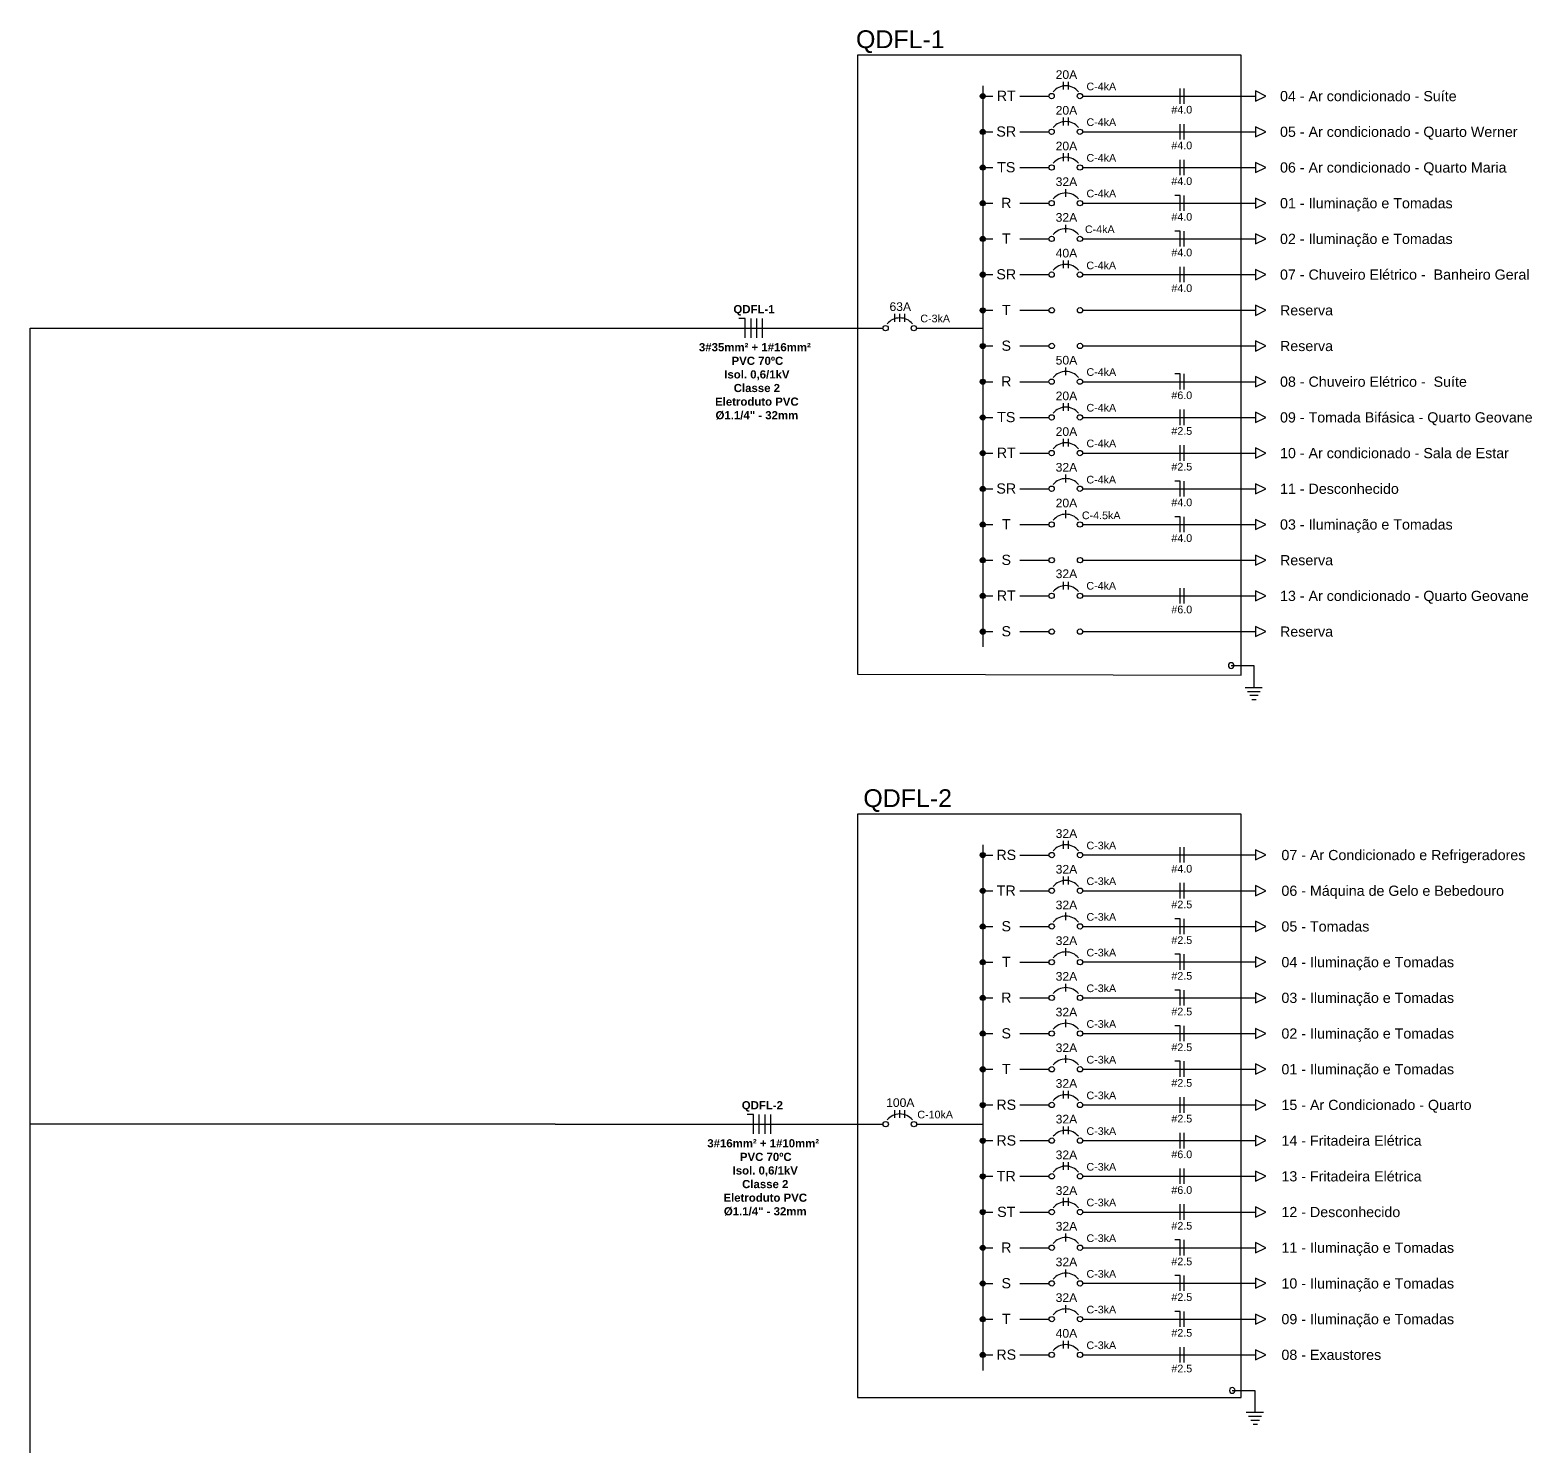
# Model space of a CAD drawing. Extents: x 1450 to 1868, y 82 to 351.
# Drawn here: x 1713.97 to 1728.7, y 168.18 to 182.08 of the extents above; entities that cross this region are included whole.
import ezdxf
from ezdxf.enums import TextEntityAlignment as Align

# ---------------------------------------------------------------- set-up
doc = ezdxf.new("R2010")
doc.units = 0
doc.header["$LTSCALE"] = 0.5
doc.linetypes.add('ELETRODUTO_POLIETILENO_PISO', pattern=[0.55, 0.4, -0.15])
doc.layers.get('0').update_dxf_attribs({"linetype": 'CONTINUOUS'})
for name, color, linetype in [('Condutor Unifilar - Barramento nu', 1, 'CONTINUOUS'), ('DIAGRAMAS_LINHA', 2, 'CONTINUOUS'), ('DISP_PROTECAO', 1, 'CONTINUOUS'), ('FAM-DISJUNTORES', 1, 'CONTINUOUS'), ('FIACAO', 7, 'CONTINUOUS'), ('INDICACAO_CIRCUITO', 2, 'CONTINUOUS'), ('INDICACAO_CIRCUITO_FIA', 2, 'CONTINUOUS'), ('INDICACAO_POTENCIA', 1, 'CONTINUOUS'), ('Texto', 1, 'CONTINUOUS'), ('Texto Unifilar - 0.3 Vermelho', 80, 'CONTINUOUS')]:
    doc.layers.add(name, color=color, linetype=linetype)
doc.styles.add('Arial', font='arialbd.ttf', dxfattribs={"height": 100})
doc.styles.add('FAM-ARIAL', font='arial.ttf')

# ---------------------------------------------------------------- blocks, each defined once
blk = doc.blocks.new('*U1607', base_point=(576.818, 148.746))
blk.add_line((576.818, 148.556), (576.818, 148.936))
blk = doc.blocks.new('*U1608', base_point=(1604.365, 265.233))
at = {"xscale": 0.2, "yscale": 0.2, "zscale": 0.2}
blk.add_blockref('*U1607', (1604.365, 265.233), dxfattribs=at)
blk = doc.blocks.new('*U1294', base_point=(1460.759, 185.322))
at = {"linetype": 'Continuous'}
for centre in [(1460.784, 185.322), (1461.061, 185.322)]:
    blk.add_circle(centre, 0.026, dxfattribs=at)
blk.add_arc((1460.923, 185.26), 0.162, 39.9589, 140.0411, dxfattribs=at)
blk = doc.blocks.new('*U1157', base_point=(576.818, 148.746))
blk.add_line((576.818, 148.556), (576.818, 148.936))
blk = doc.blocks.new('*U1310', base_point=(1464.226, 192.031))
at = {"xscale": 0.2, "yscale": 0.2, "zscale": 0.2}
for p in [(1464.176, 192.031), (1464.226, 192.031), (1464.276, 192.031)]:
    blk.add_blockref('*U1157', p, dxfattribs=at)
blk = doc.blocks.new('*U1298', base_point=(1460.759, 185.322))
at = {"linetype": 'Continuous'}
for centre in [(1460.784, 185.322), (1461.061, 185.322)]:
    blk.add_circle(centre, 0.026, dxfattribs=at)
blk.add_arc((1460.923, 185.26), 0.162, 39.9589, 140.0411, dxfattribs=at)
blk = doc.blocks.new('TERRAQD')
at = {"color": 3, "linetype": 'ByBlock'}
for p, q in [((0, 0), (-0.444, 0)), ((-0.444, 0), (-0.444, -0.435)), ((-0.609, -0.435), (-0.274, -0.435)), ((-0.57, -0.513), (-0.319, -0.513)), ((-0.531, -0.591), (-0.363, -0.591)), ((-0.492, -0.67), (-0.408, -0.67))]:
    blk.add_line(p, q, dxfattribs=at)
blk.add_circle((0, 0), 0.0554, dxfattribs=at)
blk = doc.blocks.new('*U1297', base_point=(1460.923, 185.422))
at = {"xscale": 0.2, "yscale": 0.2, "zscale": 0.2}
for p in [(1460.898, 185.422), (1460.948, 185.422)]:
    blk.add_blockref('*U1157', p, dxfattribs=at)
blk = doc.blocks.new('*U1296', base_point=(1460.759, 185.322))
at = {"linetype": 'Continuous'}
for centre in [(1460.784, 185.322), (1461.061, 185.322)]:
    blk.add_circle(centre, 0.026, dxfattribs=at)
blk.add_arc((1460.923, 185.26), 0.162, 39.9589, 140.0411, dxfattribs=at)
blk = doc.blocks.new('*U1295', base_point=(1460.923, 185.422))
at = {"xscale": 0.2, "yscale": 0.2, "zscale": 0.2}
for p in [(1460.898, 185.422), (1460.948, 185.422)]:
    blk.add_blockref('*U1157', p, dxfattribs=at)
blk = doc.blocks.new('*U1293', base_point=(1460.923, 185.422))
at = {"xscale": 0.2, "yscale": 0.2, "zscale": 0.2}
for p in [(1460.898, 185.422), (1460.948, 185.422)]:
    blk.add_blockref('*U1157', p, dxfattribs=at)
blk = doc.blocks.new('*U1292', base_point=(1460.759, 185.322))
at = {"linetype": 'Continuous'}
for centre in [(1460.784, 185.322), (1461.061, 185.322)]:
    blk.add_circle(centre, 0.026, dxfattribs=at)
blk.add_arc((1460.923, 185.26), 0.162, 39.9589, 140.0411, dxfattribs=at)
blk = doc.blocks.new('*U1291', base_point=(1460.923, 185.422))
at = {"xscale": 0.2, "yscale": 0.2, "zscale": 0.2}
blk.add_blockref('*U1157', (1460.923, 185.422), dxfattribs=at)
blk = doc.blocks.new('*U1290', base_point=(1460.759, 185.322))
at = {"linetype": 'Continuous'}
for centre in [(1460.784, 185.322), (1461.061, 185.322)]:
    blk.add_circle(centre, 0.026, dxfattribs=at)
blk.add_arc((1460.923, 185.26), 0.162, 39.9589, 140.0411, dxfattribs=at)
blk = doc.blocks.new('*U1289', base_point=(1460.923, 185.422))
at = {"xscale": 0.2, "yscale": 0.2, "zscale": 0.2}
for p in [(1460.898, 185.422), (1460.948, 185.422)]:
    blk.add_blockref('*U1157', p, dxfattribs=at)
blk = doc.blocks.new('*U1288', base_point=(1460.759, 185.322))
at = {"linetype": 'Continuous'}
for centre in [(1460.784, 185.322), (1461.061, 185.322)]:
    blk.add_circle(centre, 0.026, dxfattribs=at)
blk.add_arc((1460.923, 185.26), 0.162, 39.9589, 140.0411, dxfattribs=at)
blk = doc.blocks.new('*U1287', base_point=(1460.923, 185.422))
at = {"xscale": 0.2, "yscale": 0.2, "zscale": 0.2}
for p in [(1460.898, 185.422), (1460.948, 185.422)]:
    blk.add_blockref('*U1157', p, dxfattribs=at)
blk = doc.blocks.new('*U1286', base_point=(1460.759, 185.322))
at = {"linetype": 'Continuous'}
for centre in [(1460.784, 185.322), (1461.061, 185.322)]:
    blk.add_circle(centre, 0.026, dxfattribs=at)
blk.add_arc((1460.923, 185.26), 0.162, 39.9589, 140.0411, dxfattribs=at)
blk = doc.blocks.new('*U1285', base_point=(1460.923, 185.422))
at = {"xscale": 0.2, "yscale": 0.2, "zscale": 0.2}
for p in [(1460.898, 185.422), (1460.948, 185.422)]:
    blk.add_blockref('*U1157', p, dxfattribs=at)
blk = doc.blocks.new('*U1284', base_point=(1460.759, 185.322))
at = {"linetype": 'Continuous'}
for centre in [(1460.784, 185.322), (1461.061, 185.322)]:
    blk.add_circle(centre, 0.026, dxfattribs=at)
blk.add_arc((1460.923, 185.26), 0.162, 39.9589, 140.0411, dxfattribs=at)
blk = doc.blocks.new('*U1283', base_point=(1460.923, 185.422))
at = {"xscale": 0.2, "yscale": 0.2, "zscale": 0.2}
for p in [(1460.898, 185.422), (1460.948, 185.422)]:
    blk.add_blockref('*U1157', p, dxfattribs=at)
blk = doc.blocks.new('*U1282', base_point=(1460.759, 185.322))
at = {"linetype": 'Continuous'}
for centre in [(1460.784, 185.322), (1461.061, 185.322)]:
    blk.add_circle(centre, 0.026, dxfattribs=at)
blk.add_arc((1460.923, 185.26), 0.162, 39.9589, 140.0411, dxfattribs=at)
blk = doc.blocks.new('*U1281', base_point=(1460.923, 185.422))
at = {"xscale": 0.2, "yscale": 0.2, "zscale": 0.2}
blk.add_blockref('*U1157', (1460.923, 185.422), dxfattribs=at)
blk = doc.blocks.new('*U1280', base_point=(1460.759, 185.322))
at = {"linetype": 'Continuous'}
for centre in [(1460.784, 185.322), (1461.061, 185.322)]:
    blk.add_circle(centre, 0.026, dxfattribs=at)
blk.add_arc((1460.923, 185.26), 0.162, 39.9589, 140.0411, dxfattribs=at)
blk = doc.blocks.new('*U1279', base_point=(1460.923, 185.422))
at = {"xscale": 0.2, "yscale": 0.2, "zscale": 0.2}
blk.add_blockref('*U1157', (1460.923, 185.422), dxfattribs=at)
blk = doc.blocks.new('*U1278', base_point=(1460.759, 185.322))
at = {"linetype": 'Continuous'}
for centre in [(1460.784, 185.322), (1461.061, 185.322)]:
    blk.add_circle(centre, 0.026, dxfattribs=at)
blk.add_arc((1460.923, 185.26), 0.162, 39.9589, 140.0411, dxfattribs=at)
blk = doc.blocks.new('*U1277', base_point=(1460.923, 185.422))
at = {"xscale": 0.2, "yscale": 0.2, "zscale": 0.2}
blk.add_blockref('*U1157', (1460.923, 185.422), dxfattribs=at)
blk = doc.blocks.new('*U1276', base_point=(1460.759, 185.322))
at = {"linetype": 'Continuous'}
for centre in [(1460.784, 185.322), (1461.061, 185.322)]:
    blk.add_circle(centre, 0.026, dxfattribs=at)
blk.add_arc((1460.923, 185.26), 0.162, 39.9589, 140.0411, dxfattribs=at)
blk = doc.blocks.new('FIAÇÃO_DIAGRAMA')
at = {"layer": 'FAM-DISJUNTORES'}
for p, q in [((0, -0.152), (0, 0)), ((0.04, -0.152), (0.04, 0))]:
    blk.add_line(p, q, dxfattribs=at)
blk = doc.blocks.new('FIAÇÃO DIAGRAMA NF')
at = {"layer": 'FAM-DISJUNTORES', "color": 120}
for p, q in [((0, 0.152), (-0.051, 0.152)), ((0, 0), (0, 0.152))]:
    blk.add_line(p, q, dxfattribs=at)
at = {"layer": 'FAM-DISJUNTORES'}
blk.add_line((0.04, 0), (0.04, 0.152), dxfattribs=at)
blk = doc.blocks.new('pingar')
h = blk.add_hatch(color=256)
h.dxf.hatch_style = 1
edge = h.paths.add_edge_path()
edge.add_arc((1071.3, -1250.5), 2.5, 0, 360)
blk.add_circle((1071.3, -1250.5), 2.5)
blk = doc.blocks.new('*U1671', base_point=(1604.742, 223.494))
at = {"xscale": 0.2, "yscale": 0.2, "zscale": 0.2}
for p in [(1604.717, 223.494), (1604.767, 223.494)]:
    blk.add_blockref('*U1607', p, dxfattribs=at)
blk = doc.blocks.new('*U1670', base_point=(1604.742, 223.844))
at = {"xscale": 0.2, "yscale": 0.2, "zscale": 0.2}
blk.add_blockref('*U1607', (1604.742, 223.844), dxfattribs=at)
blk = doc.blocks.new('*U1669', base_point=(1604.742, 224.194))
at = {"xscale": 0.2, "yscale": 0.2, "zscale": 0.2}
blk.add_blockref('*U1607', (1604.742, 224.194), dxfattribs=at)
blk = doc.blocks.new('*U1668', base_point=(1604.742, 224.544))
at = {"xscale": 0.2, "yscale": 0.2, "zscale": 0.2}
blk.add_blockref('*U1607', (1604.742, 224.544), dxfattribs=at)
blk = doc.blocks.new('*U1667', base_point=(1604.742, 224.894))
at = {"xscale": 0.2, "yscale": 0.2, "zscale": 0.2}
for p in [(1604.717, 224.894), (1604.767, 224.894)]:
    blk.add_blockref('*U1607', p, dxfattribs=at)
blk = doc.blocks.new('*U1666', base_point=(1604.742, 225.244))
at = {"xscale": 0.2, "yscale": 0.2, "zscale": 0.2}
for p in [(1604.717, 225.244), (1604.767, 225.244)]:
    blk.add_blockref('*U1607', p, dxfattribs=at)
blk = doc.blocks.new('*U1665', base_point=(1604.742, 225.594))
at = {"xscale": 0.2, "yscale": 0.2, "zscale": 0.2}
for p in [(1604.717, 225.594), (1604.767, 225.594)]:
    blk.add_blockref('*U1607', p, dxfattribs=at)
blk = doc.blocks.new('*U1664', base_point=(1604.742, 225.944))
at = {"xscale": 0.2, "yscale": 0.2, "zscale": 0.2}
for p in [(1604.717, 225.944), (1604.767, 225.944)]:
    blk.add_blockref('*U1607', p, dxfattribs=at)
blk = doc.blocks.new('*U1663', base_point=(1604.742, 226.294))
at = {"xscale": 0.2, "yscale": 0.2, "zscale": 0.2}
blk.add_blockref('*U1607', (1604.742, 226.294), dxfattribs=at)
blk = doc.blocks.new('*U1662', base_point=(1604.742, 226.644))
at = {"xscale": 0.2, "yscale": 0.2, "zscale": 0.2}
blk.add_blockref('*U1607', (1604.742, 226.644), dxfattribs=at)
blk = doc.blocks.new('*U1661', base_point=(1604.742, 227.694))
at = {"xscale": 0.2, "yscale": 0.2, "zscale": 0.2}
blk.add_blockref('*U1607', (1604.742, 227.694), dxfattribs=at)
blk = doc.blocks.new('*U1660', base_point=(1604.742, 228.394))
at = {"xscale": 0.2, "yscale": 0.2, "zscale": 0.2}
for p in [(1604.717, 228.394), (1604.767, 228.394)]:
    blk.add_blockref('*U1607', p, dxfattribs=at)
blk = doc.blocks.new('*U1489', base_point=(576.818, 148.746))
blk.add_line((576.818, 148.556), (576.818, 148.936))
blk = doc.blocks.new('*U1517', base_point=(1430.914, 149.639))
at = {"xscale": 0.2, "yscale": 0.2, "zscale": 0.2}
for p in [(1430.864, 149.639), (1430.914, 149.639), (1430.964, 149.639)]:
    blk.add_blockref('*U1489', p, dxfattribs=at)
blk = doc.blocks.new('*U1472', base_point=(1412.08, 127.24))
at = {"linetype": 'Continuous'}
for centre in [(1412.106, 127.24), (1412.383, 127.24)]:
    blk.add_circle(centre, 0.026, dxfattribs=at)
blk.add_arc((1412.244, 127.178), 0.162, 39.9589, 140.0411, dxfattribs=at)
blk = doc.blocks.new('*U1477', base_point=(1412.08, 127.24))
at = {"linetype": 'Continuous'}
for centre in [(1412.106, 127.24), (1412.383, 127.24)]:
    blk.add_circle(centre, 0.026, dxfattribs=at)
blk.add_arc((1412.244, 127.178), 0.162, 39.9589, 140.0411, dxfattribs=at)
blk = doc.blocks.new('*U1474', base_point=(1412.08, 127.24))
at = {"linetype": 'Continuous'}
for centre in [(1412.106, 127.24), (1412.383, 127.24)]:
    blk.add_circle(centre, 0.026, dxfattribs=at)
blk.add_arc((1412.244, 127.178), 0.162, 39.9589, 140.0411, dxfattribs=at)
blk = doc.blocks.new('*U1473', base_point=(1412.08, 127.24))
at = {"linetype": 'Continuous'}
for centre in [(1412.106, 127.24), (1412.383, 127.24)]:
    blk.add_circle(centre, 0.026, dxfattribs=at)
blk.add_arc((1412.244, 127.178), 0.162, 39.9589, 140.0411, dxfattribs=at)
blk = doc.blocks.new('*U1471', base_point=(1412.08, 127.24))
at = {"linetype": 'Continuous'}
for centre in [(1412.106, 127.24), (1412.383, 127.24)]:
    blk.add_circle(centre, 0.026, dxfattribs=at)
blk.add_arc((1412.244, 127.178), 0.162, 39.9589, 140.0411, dxfattribs=at)
blk = doc.blocks.new('*U1470', base_point=(1412.08, 127.24))
at = {"linetype": 'Continuous'}
for centre in [(1412.106, 127.24), (1412.383, 127.24)]:
    blk.add_circle(centre, 0.026, dxfattribs=at)
blk.add_arc((1412.244, 127.178), 0.162, 39.9589, 140.0411, dxfattribs=at)
blk = doc.blocks.new('*U1469', base_point=(1412.08, 127.24))
at = {"linetype": 'Continuous'}
for centre in [(1412.106, 127.24), (1412.383, 127.24)]:
    blk.add_circle(centre, 0.026, dxfattribs=at)
blk.add_arc((1412.244, 127.178), 0.162, 39.9589, 140.0411, dxfattribs=at)
blk = doc.blocks.new('*U1468', base_point=(1412.08, 127.24))
at = {"linetype": 'Continuous'}
for centre in [(1412.106, 127.24), (1412.383, 127.24)]:
    blk.add_circle(centre, 0.026, dxfattribs=at)
blk.add_arc((1412.244, 127.178), 0.162, 39.9589, 140.0411, dxfattribs=at)
blk = doc.blocks.new('*U1465', base_point=(1412.08, 127.24))
at = {"linetype": 'Continuous'}
for centre in [(1412.106, 127.24), (1412.383, 127.24)]:
    blk.add_circle(centre, 0.026, dxfattribs=at)
blk.add_arc((1412.244, 127.178), 0.162, 39.9589, 140.0411, dxfattribs=at)
blk = doc.blocks.new('*U1464', base_point=(1412.08, 127.24))
at = {"linetype": 'Continuous'}
for centre in [(1412.106, 127.24), (1412.383, 127.24)]:
    blk.add_circle(centre, 0.026, dxfattribs=at)
blk.add_arc((1412.244, 127.178), 0.162, 39.9589, 140.0411, dxfattribs=at)
blk = doc.blocks.new('*U1323', base_point=(576.818, 148.746))
blk.add_line((576.818, 148.556), (576.818, 148.936))
blk = doc.blocks.new('*U1463', base_point=(1412.244, 127.34))
at = {"xscale": 0.2, "yscale": 0.2, "zscale": 0.2}
blk.add_blockref('*U1323', (1412.244, 127.34), dxfattribs=at)
blk = doc.blocks.new('*U1462', base_point=(1412.08, 127.24))
at = {"linetype": 'Continuous'}
for centre in [(1412.106, 127.24), (1412.383, 127.24)]:
    blk.add_circle(centre, 0.026, dxfattribs=at)
blk.add_arc((1412.244, 127.178), 0.162, 39.9589, 140.0411, dxfattribs=at)
blk = doc.blocks.new('*U1461', base_point=(1412.244, 127.34))
at = {"xscale": 0.2, "yscale": 0.2, "zscale": 0.2}
blk.add_blockref('*U1323', (1412.244, 127.34), dxfattribs=at)
blk = doc.blocks.new('*U1460', base_point=(1412.08, 127.24))
at = {"linetype": 'Continuous'}
for centre in [(1412.106, 127.24), (1412.383, 127.24)]:
    blk.add_circle(centre, 0.026, dxfattribs=at)
blk.add_arc((1412.244, 127.178), 0.162, 39.9589, 140.0411, dxfattribs=at)
blk = doc.blocks.new('*U1459', base_point=(1412.08, 127.24))
at = {"linetype": 'Continuous'}
for centre in [(1412.106, 127.24), (1412.383, 127.24)]:
    blk.add_circle(centre, 0.026, dxfattribs=at)
blk.add_arc((1412.244, 127.178), 0.162, 39.9589, 140.0411, dxfattribs=at)
blk = doc.blocks.new('*U1458', base_point=(1412.244, 127.34))
at = {"xscale": 0.2, "yscale": 0.2, "zscale": 0.2}
for p in [(1412.219, 127.34), (1412.269, 127.34)]:
    blk.add_blockref('*U1323', p, dxfattribs=at)
blk = doc.blocks.new('*U1457', base_point=(1412.08, 127.24))
at = {"linetype": 'Continuous'}
for centre in [(1412.106, 127.24), (1412.383, 127.24)]:
    blk.add_circle(centre, 0.026, dxfattribs=at)
blk.add_arc((1412.244, 127.178), 0.162, 39.9589, 140.0411, dxfattribs=at)
blk = doc.blocks.new('*U1454', base_point=(1412.08, 127.24))
at = {"linetype": 'Continuous'}
for centre in [(1412.106, 127.24), (1412.383, 127.24)]:
    blk.add_circle(centre, 0.026, dxfattribs=at)
blk.add_arc((1412.244, 127.178), 0.162, 39.9589, 140.0411, dxfattribs=at)
blk = doc.blocks.new('*U2109', base_point=(576.818, 148.746))
blk.add_line((576.818, 148.556), (576.818, 148.936))
blk = doc.blocks.new('*U2107', base_point=(608.67, 153.293))
for p, q in [((608.67, 153.483), (608.544, 153.483)), ((608.67, 153.103), (608.67, 153.483))]:
    blk.add_line(p, q)

msp = doc.modelspace()

# ---------------------------------------------------------------- linework, layer by layer
at = {"color": 1}
msp.add_line((1719.119, 171.348), (1713.971, 171.348), dxfattribs=at)
msp.add_lwpolyline([(1713.971, 164.635), (1713.971, 179.153), (1720.098, 179.153)], dxfattribs=at)
at = {"layer": 'DIAGRAMAS_LINHA', "color": 1}
for points in [[(1722.084, 181.828), (1722.084, 175.759), (1725.844, 175.749), (1725.844, 181.828)], [(1722.084, 174.387), (1722.084, 168.667), (1725.844, 168.667), (1725.844, 174.387)]]:
    msp.add_lwpolyline(points, close=True, dxfattribs=at)
for points in [[(1723.312, 181.528), (1723.312, 176.029)], [(1723.312, 181.428), (1723.41, 181.428)], [(1723.675, 181.428), (1723.962, 181.428)], [(1724.291, 181.428), (1725.987, 181.428), (1725.987, 181.378), (1726.087, 181.428), (1725.987, 181.478), (1725.987, 181.428)], [(1724.291, 181.078), (1725.987, 181.078), (1725.987, 181.028), (1726.087, 181.078), (1725.987, 181.128), (1725.987, 181.078)], [(1723.312, 181.078), (1723.41, 181.078)], [(1723.675, 181.078), (1723.962, 181.078)], [(1723.312, 180.728), (1723.41, 180.728)], [(1723.675, 180.728), (1723.962, 180.728)], [(1724.291, 180.728), (1725.987, 180.728), (1725.987, 180.678), (1726.087, 180.728), (1725.987, 180.778), (1725.987, 180.728)], [(1724.291, 180.378), (1725.987, 180.378), (1725.987, 180.328), (1726.087, 180.378), (1725.987, 180.428), (1725.987, 180.378)], [(1723.312, 180.378), (1723.41, 180.378)], [(1723.675, 180.378), (1723.962, 180.378)], [(1723.312, 180.028), (1723.41, 180.028)], [(1723.675, 180.028), (1723.962, 180.028)], [(1724.291, 180.028), (1725.987, 180.028), (1725.987, 179.978), (1726.087, 180.028), (1725.987, 180.078), (1725.987, 180.028)], [(1723.312, 179.678), (1723.41, 179.678)], [(1723.675, 179.678), (1723.962, 179.678)], [(1724.291, 179.678), (1725.987, 179.678), (1725.987, 179.628), (1726.087, 179.678), (1725.987, 179.728), (1725.987, 179.678)], [(1724.866, 179.328), (1725.987, 179.328), (1725.987, 179.278), (1726.087, 179.328), (1725.987, 179.378), (1725.987, 179.328)], [(1723.312, 179.328), (1723.41, 179.328)], [(1723.675, 179.328), (1723.962, 179.328)], [(1724.291, 179.328), (1724.866, 179.328)], [(1720.098, 179.153), (1722.334, 179.153)], [(1722.662, 179.153), (1723.312, 179.153)], [(1723.312, 178.978), (1723.41, 178.978)], [(1723.675, 178.978), (1723.962, 178.978)], [(1724.291, 178.978), (1724.866, 178.978)], [(1724.866, 178.978), (1725.987, 178.978), (1725.987, 178.928), (1726.087, 178.978), (1725.987, 179.028), (1725.987, 178.978)], [(1723.312, 178.628), (1723.41, 178.628)], [(1723.675, 178.628), (1723.962, 178.628)], [(1724.291, 178.628), (1725.987, 178.628), (1725.987, 178.578), (1726.087, 178.628), (1725.987, 178.678), (1725.987, 178.628)], [(1724.291, 178.278), (1725.987, 178.278), (1725.987, 178.228), (1726.087, 178.278), (1725.987, 178.328), (1725.987, 178.278)], [(1723.312, 178.278), (1723.41, 178.278)], [(1723.675, 178.278), (1723.962, 178.278)], [(1723.312, 177.928), (1723.41, 177.928)], [(1723.675, 177.928), (1723.962, 177.928)], [(1724.291, 177.928), (1725.987, 177.928), (1725.987, 177.878), (1726.087, 177.928), (1725.987, 177.978), (1725.987, 177.928)], [(1724.291, 177.928), (1725.987, 177.928), (1725.987, 177.878), (1726.087, 177.928), (1725.987, 177.978), (1725.987, 177.928)], [(1724.291, 177.578), (1725.987, 177.578), (1725.987, 177.528), (1726.087, 177.578), (1725.987, 177.628), (1725.987, 177.578)], [(1724.291, 177.578), (1725.987, 177.578), (1725.987, 177.528), (1726.087, 177.578), (1725.987, 177.628), (1725.987, 177.578)], [(1723.312, 177.578), (1723.41, 177.578)], [(1723.675, 177.578), (1723.962, 177.578)], [(1723.312, 177.228), (1723.41, 177.228)], [(1723.675, 177.228), (1723.962, 177.228)], [(1724.291, 177.228), (1725.987, 177.228), (1725.987, 177.178), (1726.087, 177.228), (1725.987, 177.278), (1725.987, 177.228)], [(1723.312, 176.878), (1723.41, 176.878)], [(1723.675, 176.878), (1723.962, 176.878)], [(1724.291, 176.878), (1724.866, 176.878)], [(1724.866, 176.878), (1725.987, 176.878), (1725.987, 176.828), (1726.087, 176.878), (1725.987, 176.928), (1725.987, 176.878)], [(1724.291, 176.528), (1725.987, 176.528), (1725.987, 176.478), (1726.087, 176.528), (1725.987, 176.578), (1725.987, 176.528)], [(1723.312, 176.528), (1723.41, 176.528)], [(1723.675, 176.528), (1723.962, 176.528)], [(1723.312, 176.178), (1723.41, 176.178)], [(1723.675, 176.178), (1723.962, 176.178)], [(1724.291, 176.178), (1724.866, 176.178)], [(1724.866, 176.178), (1725.987, 176.178), (1725.987, 176.128), (1726.087, 176.178), (1725.987, 176.228), (1725.987, 176.178)], [(1723.312, 174.087), (1723.312, 168.932)], [(1723.312, 173.987), (1723.41, 173.987)], [(1723.675, 173.987), (1723.962, 173.987)], [(1724.291, 173.989), (1725.987, 173.989), (1725.987, 173.939), (1726.087, 173.989), (1725.987, 174.039), (1725.987, 173.989)], [(1723.312, 173.637), (1723.41, 173.637)], [(1723.675, 173.637), (1723.962, 173.637)], [(1724.291, 173.637), (1725.987, 173.637), (1725.987, 173.587), (1726.087, 173.637), (1725.987, 173.687), (1725.987, 173.637)], [(1724.291, 173.287), (1725.987, 173.287), (1725.987, 173.237), (1726.087, 173.287), (1725.987, 173.337), (1725.987, 173.287)], [(1723.312, 173.287), (1723.41, 173.287)], [(1723.675, 173.287), (1723.962, 173.287)], [(1723.312, 172.937), (1723.41, 172.937)], [(1723.675, 172.937), (1723.962, 172.937)], [(1724.291, 172.939), (1725.987, 172.939), (1725.987, 172.889), (1726.087, 172.939), (1725.987, 172.989), (1725.987, 172.939)], [(1723.312, 172.587), (1723.41, 172.587)], [(1723.675, 172.587), (1723.962, 172.587)], [(1724.291, 172.587), (1725.987, 172.587), (1725.987, 172.537), (1726.087, 172.587), (1725.987, 172.637), (1725.987, 172.587)], [(1724.291, 172.237), (1725.987, 172.237), (1725.987, 172.187), (1726.087, 172.237), (1725.987, 172.287), (1725.987, 172.237)], [(1723.312, 172.237), (1723.41, 172.237)], [(1723.675, 172.237), (1723.962, 172.237)], [(1723.312, 171.887), (1723.41, 171.887)], [(1723.675, 171.887), (1723.962, 171.887)], [(1724.291, 171.889), (1725.987, 171.889), (1725.987, 171.839), (1726.087, 171.889), (1725.987, 171.939), (1725.987, 171.889)], [(1724.291, 171.537), (1725.987, 171.537), (1725.987, 171.487), (1726.087, 171.537), (1725.987, 171.587), (1725.987, 171.537)], [(1723.312, 171.537), (1723.41, 171.537)], [(1723.675, 171.537), (1723.962, 171.537)], [(1719.119, 171.348), (1722.334, 171.348)], [(1722.662, 171.348), (1723.312, 171.348)], [(1723.312, 171.187), (1723.41, 171.187)], [(1723.675, 171.187), (1723.962, 171.187)], [(1724.291, 171.187), (1725.987, 171.187), (1725.987, 171.137), (1726.087, 171.187), (1725.987, 171.237), (1725.987, 171.187)], [(1723.312, 170.837), (1723.41, 170.837)], [(1723.675, 170.837), (1723.962, 170.837)], [(1724.291, 170.839), (1725.987, 170.839), (1725.987, 170.789), (1726.087, 170.839), (1725.987, 170.889), (1725.987, 170.839)], [(1724.291, 170.487), (1725.987, 170.487), (1725.987, 170.437), (1726.087, 170.487), (1725.987, 170.537), (1725.987, 170.487)], [(1723.312, 170.487), (1723.41, 170.487)], [(1723.675, 170.487), (1723.962, 170.487)], [(1723.312, 170.137), (1723.41, 170.137)], [(1723.675, 170.137), (1723.962, 170.137)], [(1724.291, 170.137), (1725.987, 170.137), (1725.987, 170.087), (1726.087, 170.137), (1725.987, 170.187), (1725.987, 170.137)], [(1723.312, 169.787), (1723.41, 169.787)], [(1723.675, 169.787), (1723.962, 169.787)], [(1724.291, 169.789), (1725.987, 169.789), (1725.987, 169.739), (1726.087, 169.789), (1725.987, 169.839), (1725.987, 169.789)], [(1724.291, 169.437), (1725.987, 169.437), (1725.987, 169.387), (1726.087, 169.437), (1725.987, 169.487), (1725.987, 169.437)], [(1723.312, 169.437), (1723.41, 169.437)], [(1723.675, 169.437), (1723.962, 169.437)], [(1723.312, 169.087), (1723.41, 169.087)], [(1723.675, 169.087), (1723.962, 169.087)], [(1724.291, 169.087), (1725.987, 169.087), (1725.987, 169.037), (1726.087, 169.087), (1725.987, 169.137), (1725.987, 169.087)]]:
    msp.add_lwpolyline(points, dxfattribs=at)
for centre in [(1723.988, 179.328), (1724.265, 179.328), (1723.988, 178.978), (1724.265, 178.978), (1723.988, 176.878), (1724.265, 176.878), (1723.988, 176.178), (1724.265, 176.178)]:
    msp.add_circle(centre, 0.026, dxfattribs=at)

# ---------------------------------------------------------------- block references
for name, p in [('FIAÇÃO_DIAGRAMA', (1725.247, 181.504)), ('FIAÇÃO_DIAGRAMA', (1725.247, 181.154)), ('FIAÇÃO_DIAGRAMA', (1725.247, 180.804)), ('FIAÇÃO DIAGRAMA NF', (1725.247, 180.302)), ('FIAÇÃO DIAGRAMA NF', (1725.247, 179.952)), ('FIAÇÃO_DIAGRAMA', (1725.247, 179.754)), ('FIAÇÃO DIAGRAMA NF', (1725.247, 178.552)), ('FIAÇÃO_DIAGRAMA', (1725.247, 178.354)), ('FIAÇÃO_DIAGRAMA', (1725.247, 178.004)), ('FIAÇÃO DIAGRAMA NF', (1725.247, 177.502)), ('FIAÇÃO DIAGRAMA NF', (1725.247, 177.152)), ('FIAÇÃO_DIAGRAMA', (1725.247, 176.604)), ('FIAÇÃO_DIAGRAMA', (1725.247, 174.065)), ('FIAÇÃO_DIAGRAMA', (1725.247, 173.713)), ('FIAÇÃO DIAGRAMA NF', (1725.247, 173.211)), ('FIAÇÃO DIAGRAMA NF', (1725.247, 172.863)), ('FIAÇÃO DIAGRAMA NF', (1725.247, 172.511)), ('FIAÇÃO DIAGRAMA NF', (1725.247, 172.161)), ('FIAÇÃO DIAGRAMA NF', (1725.247, 171.813)), ('FIAÇÃO_DIAGRAMA', (1725.247, 171.613)), ('FIAÇÃO_DIAGRAMA', (1725.247, 171.263)), ('FIAÇÃO_DIAGRAMA', (1725.247, 170.915)), ('FIAÇÃO_DIAGRAMA', (1725.247, 170.563)), ('FIAÇÃO DIAGRAMA NF', (1725.247, 170.061)), ('FIAÇÃO DIAGRAMA NF', (1725.247, 169.713)), ('FIAÇÃO DIAGRAMA NF', (1725.247, 169.361)), ('FIAÇÃO_DIAGRAMA', (1725.247, 169.163))]:
    msp.add_blockref(name, p)
at = {"layer": 'Condutor Unifilar - Barramento nu', "color": 1, "xscale": 0.01, "yscale": 0.01, "zscale": 0.01}
for p in [(1712.599, 193.932), (1712.599, 193.582), (1712.599, 193.232), (1712.599, 192.882), (1712.599, 192.532), (1712.599, 192.182), (1712.599, 191.832), (1712.599, 191.482), (1712.599, 191.132), (1712.599, 190.782), (1712.599, 190.432), (1712.599, 190.082), (1712.599, 189.732), (1712.599, 189.382), (1712.599, 189.032), (1712.599, 188.682), (1712.599, 186.491), (1712.599, 186.141), (1712.599, 185.791), (1712.599, 185.441), (1712.599, 185.091), (1712.599, 184.741), (1712.599, 184.391), (1712.599, 184.041), (1712.599, 183.691), (1712.599, 183.341), (1712.599, 182.991), (1712.599, 182.641), (1712.599, 182.291), (1712.599, 181.941), (1712.599, 181.591)]:
    msp.add_blockref('pingar', p, dxfattribs=at)
at = {"layer": 'DIAGRAMAS_LINHA', "color": 1, "xscale": -0.5, "yscale": 0.5, "zscale": 0.5}
msp.add_blockref('TERRAQD', (1725.747, 175.845), dxfattribs=at)
at = {"layer": 'DIAGRAMAS_LINHA', "color": 0, "xscale": -0.5, "yscale": 0.5, "zscale": 0.5}
msp.add_blockref('TERRAQD', (1725.758, 168.738), dxfattribs=at)
at = {"layer": 'DISP_PROTECAO'}
for name, p in [('*U1283', (1724.127, 181.529)), ('*U1282', (1723.962, 181.428)), ('*U1284', (1723.962, 181.078)), ('*U1285', (1724.127, 181.179)), ('*U1286', (1723.962, 180.728)), ('*U1287', (1724.127, 180.829)), ('*U1276', (1723.962, 180.378)), ('*U1277', (1724.127, 180.479)), ('*U1278', (1723.962, 180.028)), ('*U1279', (1724.127, 180.129)), ('*U1289', (1724.127, 179.779)), ('*U1288', (1723.962, 179.678)), ('*U1298', (1722.334, 179.153)), ('*U1310', (1722.498, 179.254)), ('*U1291', (1724.127, 178.729)), ('*U1290', (1723.962, 178.628)), ('*U1292', (1723.962, 178.278)), ('*U1293', (1724.127, 178.379)), ('*U1294', (1723.962, 177.928)), ('*U1295', (1724.127, 178.029)), ('*U1294', (1723.962, 177.578)), ('*U1608', (1724.127, 177.679)), ('*U1280', (1723.962, 177.228)), ('*U1281', (1724.127, 177.329)), ('*U1296', (1723.962, 176.528)), ('*U1297', (1724.127, 176.629)), ('*U1454', (1723.962, 173.987)), ('*U1660', (1724.127, 174.087)), ('*U1458', (1724.127, 173.737)), ('*U1457', (1723.962, 173.637)), ('*U1459', (1723.962, 173.287)), ('*U1661', (1724.127, 173.387)), ('*U1460', (1723.962, 172.937)), ('*U1461', (1724.127, 173.037)), ('*U1463', (1724.127, 172.687)), ('*U1462', (1723.962, 172.587)), ('*U1464', (1723.962, 172.237)), ('*U1662', (1724.127, 172.337)), ('*U1465', (1723.962, 171.887)), ('*U1468', (1723.962, 171.537)), ('*U1664', (1724.127, 171.637)), ('*U1477', (1722.334, 171.348)), ('*U1517', (1722.498, 171.449)), ('*U1469', (1723.962, 171.187)), ('*U1665', (1724.127, 171.287)), ('*U1666', (1724.127, 170.937)), ('*U1470', (1723.962, 170.837)), ('*U1471', (1723.962, 170.487)), ('*U1667', (1724.127, 170.587)), ('*U1472', (1723.962, 170.137)), ('*U1668', (1724.127, 170.237)), ('*U1472', (1723.962, 169.787)), ('*U1669', (1724.127, 169.887)), ('*U1473', (1723.962, 169.437)), ('*U1670', (1724.127, 169.537)), ('*U1671', (1724.127, 169.187)), ('*U1474', (1723.962, 169.087))]:
    msp.add_blockref(name, p, dxfattribs=at)
at = {"layer": 'FIACAO', "xscale": 0.5, "yscale": 0.5, "zscale": 0.5}
for name, p in [('*U2107', (1720.983, 179.153)), ('*U2109', (1721.04, 179.153)), ('*U2109', (1721.096, 179.153)), ('*U2109', (1721.153, 179.153)), ('*U2107', (1721.065, 171.348)), ('*U2109', (1721.121, 171.348)), ('*U2109', (1721.178, 171.348)), ('*U2109', (1721.234, 171.348))]:
    msp.add_blockref(name, p, dxfattribs=at)
at = {"layer": 'INDICACAO_POTENCIA'}
msp.add_blockref('*U1663', (1724.127, 171.987), dxfattribs=at)

# ---------------------------------------------------------------- texts
at = {"layer": 'DIAGRAMAS_LINHA', "color": 1, "style": 'FAM-ARIAL'}
for p in [(1724.132, 174.155), (1724.132, 173.805), (1724.132, 173.455), (1724.132, 173.105), (1724.132, 172.755), (1724.132, 172.405)]:
    msp.add_text('32A', height=0.085, dxfattribs=at).set_placement(p, align=Align.CENTER)
at = {"layer": 'FAM-DISJUNTORES', "style": 'FAM-ARIAL'}
for s, p in [('C-4kA', (1724.474, 181.485)), ('C-4kA', (1724.474, 181.135)), ('C-4kA', (1724.474, 180.785)), ('C-4kA', (1724.474, 180.435)), ('C-4kA', (1724.459, 180.085)), ('C-4kA', (1724.473, 179.73)), ('C-3kA', (1722.845, 179.21)), ('C-4kA', (1724.474, 178.685)), ('C-4kA', (1724.474, 178.335)), ('C-4kA', (1724.474, 177.985)), ('C-4kA', (1724.473, 177.63)), ('C-4.5kA', (1724.473, 177.28)), ('C-4kA', (1724.473, 176.589)), ('C-3kA', (1724.474, 174.043)), ('C-3kA', (1724.474, 173.693)), ('C-3kA', (1724.474, 173.343)), ('C-3kA', (1724.474, 172.993)), ('C-3kA', (1724.474, 172.643)), ('C-3kA', (1724.474, 172.293)), ('C-3kA', (1724.474, 171.943)), ('C-3kA', (1724.474, 171.593)), ('C-10kA', (1722.845, 171.405)), ('C-3kA', (1724.474, 171.243)), ('C-3kA', (1724.474, 170.893)), ('C-3kA', (1724.474, 170.543)), ('C-3kA', (1724.474, 170.193)), ('C-3kA', (1724.474, 169.843)), ('C-3kA', (1724.474, 169.493)), ('C-3kA', (1724.474, 169.143))]:
    msp.add_text(s, height=0.075, dxfattribs=at).set_placement(p, align=Align.CENTER)
for s, p in [('#4.0', (1725.365, 181.257)), ('#4.0', (1725.365, 180.907)), ('#4.0', (1725.365, 180.557)), ('#4.0', (1725.365, 180.207)), ('#4.0', (1725.365, 179.857)), ('#4.0', (1725.365, 179.507)), ('#6.0', (1725.365, 178.457)), ('#2.5', (1725.365, 178.107)), ('#2.5', (1725.365, 177.757)), ('#4.0', (1725.365, 177.407)), ('#4.0', (1725.365, 177.057)), ('#6.0', (1725.365, 176.357)), ('#4.0', (1725.365, 173.815)), ('#2.5', (1725.365, 173.465)), ('#2.5', (1725.365, 173.115)), ('#2.5', (1725.365, 172.765)), ('#2.5', (1725.365, 172.415)), ('#2.5', (1725.365, 172.065)), ('#2.5', (1725.365, 171.715)), ('#2.5', (1725.365, 171.365)), ('#6.0', (1725.365, 171.015)), ('#6.0', (1725.365, 170.665)), ('#2.5', (1725.365, 170.315)), ('#2.5', (1725.365, 169.965)), ('#2.5', (1725.365, 169.615)), ('#2.5', (1725.365, 169.265)), ('#2.5', (1725.365, 168.915))]:
    msp.add_text(s, height=0.075, dxfattribs=at).set_placement(p, align=Align.RIGHT)
at = {"layer": 'INDICACAO_CIRCUITO', "style": 'FAM-ARIAL'}
msp.add_text('QDFL-1', height=0.175, dxfattribs=at).set_placement((1722.069, 181.898))
for s, p in [('04 - Ar condicionado - Suíte', (1726.226, 181.428)), ('05 - Ar condicionado - Quarto Werner', (1726.226, 181.078)), ('06 - Ar condicionado - Quarto Maria', (1726.226, 180.728)), ('01 - Iluminação e Tomadas', (1726.226, 180.378)), ('02 - Iluminação e Tomadas', (1726.226, 180.028)), ('07 - Chuveiro Elétrico -  Banheiro Geral', (1726.226, 179.678)), ('Reserva', (1726.226, 179.328)), ('Reserva', (1726.226, 178.978)), ('08 - Chuveiro Elétrico -  Suíte', (1726.226, 178.628)), ('09 - Tomada Bifásica - Quarto Geovane', (1726.226, 178.278)), ('10 - Ar condicionado - Sala de Estar', (1726.226, 177.928)), ('11 - Desconhecido', (1726.226, 177.578)), ('03 - Iluminação e Tomadas', (1726.226, 177.228)), ('Reserva', (1726.226, 176.878)), ('13 - Ar condicionado - Quarto Geovane', (1726.226, 176.528)), ('Reserva', (1726.226, 176.178)), ('07 - Ar Condicionado e Refrigeradores', (1726.24, 173.987)), ('06 - Máquina de Gelo e Bebedouro', (1726.24, 173.637)), ('05 - Tomadas', (1726.24, 173.287)), ('04 - Iluminação e Tomadas', (1726.24, 172.937)), ('03 - Iluminação e Tomadas', (1726.24, 172.587)), ('02 - Iluminação e Tomadas', (1726.24, 172.237)), ('01 - Iluminação e Tomadas', (1726.24, 171.887)), ('15 - Ar Condicionado - Quarto', (1726.24, 171.537)), ('14 - Fritadeira Elétrica', (1726.24, 171.187)), ('13 - Fritadeira Elétrica', (1726.24, 170.837)), ('12 - Desconhecido', (1726.24, 170.487)), ('11 - Iluminação e Tomadas', (1726.24, 170.137)), ('10 - Iluminação e Tomadas', (1726.24, 169.787)), ('09 - Iluminação e Tomadas', (1726.24, 169.437)), ('08 - Exaustores', (1726.24, 169.087))]:
    msp.add_text(s, height=0.1, dxfattribs=at).set_placement(p, align=Align.MIDDLE_LEFT)
at = {"layer": 'INDICACAO_CIRCUITO_FIA', "linetype": 'ELETRODUTO_POLIETILENO_PISO', "char_height": 0.08, "width": 1.13601, "attachment_point": 1, "style": 'Arial'}
for s, insert in [('\\A1;3#35mm² + 1#16mm²\\P^IPVC 70ºC\\P\\pxqc;Isol. 0,6/1kV\\PClasse 2\\PEletroduto PVC \\P%%C1.1/4" - 32mm', (1720.529, 179.006)), ('\\A1;3#16mm² + 1#10mm²\\P^IPVC 70ºC\\P\\pxqc;Isol. 0,6/1kV\\PClasse 2\\PEletroduto PVC \\P%%C1.1/4" - 32mm', (1720.611, 171.201))]:
    msp.add_mtext(s, dxfattribs=dict(at, insert=insert))
at = {"layer": 'INDICACAO_CIRCUITO_FIA', "linetype": 'ELETRODUTO_POLIETILENO_PISO', "style": 'Arial'}
for tag, p in [('QDFL-1', (1721.069, 179.379)), ('QDFL-2', (1721.151, 171.574))]:
    msp.add_attdef(tag, text='-', height=0.08, dxfattribs=at).set_placement(p, align=Align.TOP_CENTER)
at = {"layer": 'INDICACAO_POTENCIA', "style": 'FAM-ARIAL'}
for s, p in [('20A', (1724.132, 181.596)), ('20A', (1724.132, 181.246)), ('20A', (1724.132, 180.896)), ('32A', (1724.132, 180.546)), ('32A', (1724.132, 180.196)), ('40A', (1724.132, 179.846)), ('63A', (1722.503, 179.321)), ('50A', (1724.132, 178.796)), ('20A', (1724.132, 178.446)), ('20A', (1724.132, 178.096)), ('32A', (1724.132, 177.746)), ('20A', (1724.132, 177.396)), ('32A', (1724.132, 176.702)), ('32A', (1724.132, 172.055)), ('32A', (1724.132, 171.705)), ('100A', (1722.503, 171.517)), ('32A', (1724.132, 171.355)), ('32A', (1724.132, 171.005)), ('32A', (1724.132, 170.655)), ('32A', (1724.132, 170.305)), ('32A', (1724.132, 169.955)), ('32A', (1724.132, 169.605)), ('40A', (1724.132, 169.255))]:
    msp.add_text(s, height=0.085, dxfattribs=at).set_placement(p, align=Align.CENTER)
at = {"layer": 'Texto', "style": 'FAM-ARIAL'}
msp.add_text('QDFL-2', height=0.175, dxfattribs=at).set_placement((1722.141, 174.457))
at = {"layer": 'Texto Unifilar - 0.3 Vermelho', "style": 'FAM-ARIAL'}
for s, p in [('RT', (1723.542, 181.431)), ('SR', (1723.542, 181.081)), ('TS', (1723.542, 180.731)), ('R', (1723.542, 180.381)), ('T', (1723.542, 180.031)), ('SR', (1723.542, 179.681)), ('T', (1723.542, 179.331)), ('S', (1723.542, 178.981)), ('R', (1723.542, 178.631)), ('TS', (1723.542, 178.281)), ('RT', (1723.542, 177.931)), ('SR', (1723.542, 177.581)), ('T', (1723.542, 177.231)), ('S', (1723.542, 176.881)), ('RT', (1723.542, 176.531)), ('S', (1723.542, 176.181)), ('RS', (1723.542, 173.989)), ('TR', (1723.542, 173.639)), ('S', (1723.542, 173.289)), ('T', (1723.542, 172.939)), ('R', (1723.542, 172.589)), ('S', (1723.542, 172.239)), ('T', (1723.542, 171.889)), ('RS', (1723.542, 171.539)), ('RS', (1723.542, 171.189)), ('TR', (1723.542, 170.839)), ('ST', (1723.542, 170.489)), ('R', (1723.542, 170.139)), ('S', (1723.542, 169.789)), ('T', (1723.542, 169.439)), ('RS', (1723.542, 169.089))]:
    msp.add_text(s, height=0.1, dxfattribs=at).set_placement(p, align=Align.MIDDLE_CENTER)

doc.saveas('drawing.dxf')
